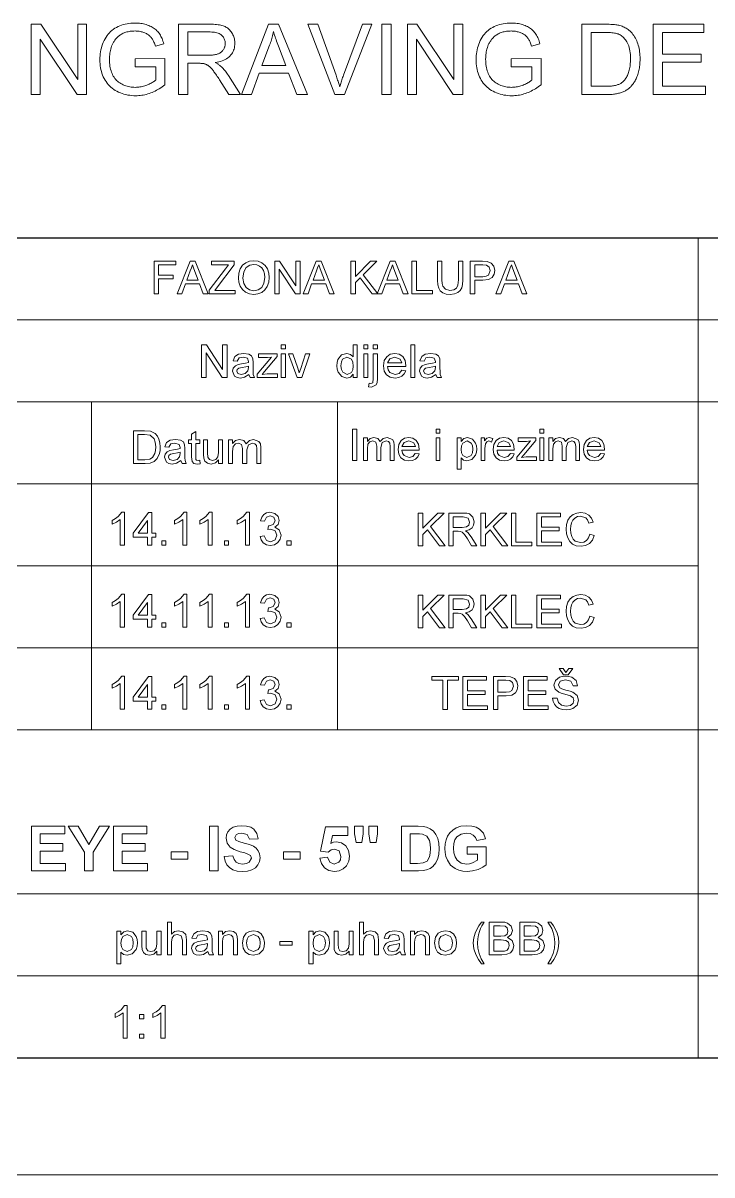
# Model space of a CAD drawing. Extents: x -99 to 297, y 0 to 529.
# Drawn here: x 231.78 to 261.21, y 0 to 49.17 of the extents above; entities that cross this region are included whole.
import ezdxf

# ---------------------------------------------------------------- set-up
doc = ezdxf.new("R2010")
doc.units = 0

msp = doc.modelspace()

# ---------------------------------------------------------------- linework, layer by layer
at = {"color": 7, "lineweight": 30}
for p, q in [((142.421, 40), (292, 40)), ((20, 5), (292, 5))]:
    msp.add_line(p, q, dxfattribs=at)
at = {"color": 7, "lineweight": 13}
for p, q in [((260.611, 40), (260.611, 5)), ((142.421, 36.5), (292, 36.5)), ((292, 33), (142.421, 33)), ((142.421, 29.5), (260.611, 29.5)), ((142.421, 26), (260.611, 26)), ((142.421, 22.5), (260.611, 22.5)), ((142.421, 19), (292, 19)), ((142.421, 12), (292, 12)), ((142.421, 8.5), (292, 8.5)), ((0, 0), (297, 0))]:
    msp.add_line(p, q, dxfattribs=at)
at = {"color": 7, "lineweight": 13, "ltscale": 0.35}
for p, q in [((234.711, 33), (234.711, 19)), ((245.211, 33), (245.211, 19))]:
    msp.add_line(p, q, dxfattribs=at)
at = {"color": 7, "lineweight": 13}
for points in [[(232.131, 46.116), (232.131, 49.116), (232.538, 49.116), (234.114, 46.761), (234.114, 49.116), (234.494, 49.116), (234.494, 46.116), (234.087, 46.116), (232.511, 48.474), (232.511, 46.116)], [(236.565, 47.293), (236.565, 47.645), (237.836, 47.647), (237.836, 46.534), (237.777, 46.488), (237.718, 46.445), (237.659, 46.404), (237.599, 46.365), (237.539, 46.329), (237.478, 46.295), (237.417, 46.264), (237.356, 46.234), (237.294, 46.207), (237.232, 46.183), (237.17, 46.16), (237.107, 46.14), (237.044, 46.123), (236.981, 46.107), (236.917, 46.094), (236.853, 46.084), (236.789, 46.076), (236.724, 46.07), (236.659, 46.066), (236.594, 46.065), (236.506, 46.067), (236.42, 46.073), (236.336, 46.082), (236.253, 46.095), (236.172, 46.112), (236.092, 46.133), (236.015, 46.158), (235.938, 46.186), (235.864, 46.218), (235.791, 46.254), (235.72, 46.294), (235.653, 46.337), (235.59, 46.383), (235.53, 46.433), (235.474, 46.486), (235.421, 46.542), (235.372, 46.602), (235.326, 46.665), (235.284, 46.732), (235.245, 46.802), (235.21, 46.874), (235.179, 46.948), (235.151, 47.024), (235.127, 47.102), (235.107, 47.181), (235.091, 47.262), (235.078, 47.344), (235.068, 47.428), (235.063, 47.514), (235.061, 47.602), (235.063, 47.689), (235.068, 47.775), (235.078, 47.859), (235.09, 47.943), (235.107, 48.025), (235.127, 48.106), (235.151, 48.186), (235.178, 48.265), (235.209, 48.343), (235.244, 48.419), (235.282, 48.493), (235.324, 48.563), (235.369, 48.63), (235.416, 48.692), (235.468, 48.75), (235.522, 48.805), (235.579, 48.855), (235.64, 48.902), (235.704, 48.944), (235.771, 48.983), (235.841, 49.018), (235.913, 49.049), (235.987, 49.077), (236.063, 49.101), (236.141, 49.121), (236.221, 49.138), (236.304, 49.151), (236.388, 49.16), (236.475, 49.165), (236.563, 49.167), (236.628, 49.166), (236.691, 49.163), (236.753, 49.158), (236.813, 49.15), (236.873, 49.141), (236.931, 49.129), (236.988, 49.116), (237.044, 49.1), (237.098, 49.082), (237.151, 49.062), (237.203, 49.04), (237.252, 49.016), (237.299, 48.991), (237.344, 48.964), (237.386, 48.936), (237.426, 48.906), (237.464, 48.874), (237.499, 48.84), (237.533, 48.805), (237.564, 48.768), (237.593, 48.729), (237.621, 48.688), (237.647, 48.645), (237.672, 48.599), (237.695, 48.551), (237.717, 48.501), (237.738, 48.449), (237.757, 48.394), (237.775, 48.337), (237.791, 48.277), (237.433, 48.179), (237.419, 48.224), (237.405, 48.267), (237.389, 48.308), (237.374, 48.347), (237.357, 48.384), (237.34, 48.419), (237.322, 48.452), (237.304, 48.483), (237.285, 48.512), (237.265, 48.539), (237.244, 48.565), (237.221, 48.589), (237.197, 48.613), (237.171, 48.636), (237.143, 48.657), (237.114, 48.677), (237.083, 48.697), (237.05, 48.715), (237.015, 48.733), (236.979, 48.749), (236.941, 48.764), (236.902, 48.777), (236.863, 48.789), (236.823, 48.799), (236.782, 48.808), (236.74, 48.815), (236.698, 48.821), (236.654, 48.824), (236.61, 48.827), (236.565, 48.828), (236.511, 48.827), (236.459, 48.824), (236.408, 48.82), (236.359, 48.814), (236.311, 48.807), (236.265, 48.798), (236.22, 48.787), (236.177, 48.775), (236.135, 48.76), (236.094, 48.745), (236.056, 48.728), (236.018, 48.71), (235.982, 48.69), (235.948, 48.67), (235.915, 48.649), (235.884, 48.627), (235.854, 48.603), (235.826, 48.579), (235.799, 48.553), (235.774, 48.527), (235.75, 48.5), (235.728, 48.472), (235.706, 48.443), (235.686, 48.414), (235.666, 48.385), (235.648, 48.355), (235.63, 48.325), (235.614, 48.294), (235.599, 48.262), (235.585, 48.23), (235.563, 48.174), (235.544, 48.117), (235.527, 48.059), (235.512, 48), (235.499, 47.94), (235.489, 47.879), (235.481, 47.817), (235.475, 47.755), (235.471, 47.691), (235.47, 47.626), (235.472, 47.547), (235.476, 47.471), (235.483, 47.398), (235.492, 47.326), (235.505, 47.258), (235.52, 47.192), (235.538, 47.129), (235.559, 47.068), (235.582, 47.011), (235.608, 46.955), (235.637, 46.903), (235.669, 46.853), (235.703, 46.806), (235.739, 46.761), (235.778, 46.72), (235.82, 46.681), (235.864, 46.645), (235.91, 46.612), (235.959, 46.582), (236.011, 46.554), (236.064, 46.529), (236.117, 46.507), (236.172, 46.487), (236.227, 46.47), (236.283, 46.456), (236.339, 46.444), (236.396, 46.435), (236.454, 46.428), (236.512, 46.424), (236.571, 46.423), (236.623, 46.424), (236.674, 46.427), (236.725, 46.432), (236.776, 46.439), (236.826, 46.448), (236.876, 46.459), (236.926, 46.472), (236.976, 46.487), (237.025, 46.504), (237.075, 46.522), (237.123, 46.542), (237.168, 46.563), (237.211, 46.583), (237.252, 46.604), (237.291, 46.625), (237.327, 46.646), (237.36, 46.668), (237.392, 46.69), (237.421, 46.712), (237.447, 46.734), (237.447, 47.293)], [(238.427, 46.116), (238.427, 49.116), (239.758, 49.116), (239.836, 49.115), (239.91, 49.113), (239.981, 49.109), (240.048, 49.103), (240.111, 49.096), (240.17, 49.087), (240.225, 49.077), (240.276, 49.064), (240.324, 49.051), (240.367, 49.035), (240.408, 49.018), (240.447, 48.998), (240.485, 48.976), (240.521, 48.951), (240.555, 48.924), (240.588, 48.894), (240.618, 48.861), (240.648, 48.827), (240.675, 48.79), (240.701, 48.75), (240.725, 48.708), (240.746, 48.666), (240.765, 48.623), (240.781, 48.579), (240.795, 48.534), (240.806, 48.489), (240.814, 48.442), (240.821, 48.395), (240.824, 48.347), (240.826, 48.298), (240.824, 48.235), (240.817, 48.174), (240.807, 48.115), (240.793, 48.058), (240.774, 48.003), (240.751, 47.951), (240.724, 47.9), (240.693, 47.851), (240.658, 47.804), (240.619, 47.759), (240.575, 47.717), (240.527, 47.678), (240.475, 47.642), (240.418, 47.61), (240.356, 47.58), (240.29, 47.554), (240.219, 47.531), (240.144, 47.511), (240.065, 47.495), (239.981, 47.481), (240.011, 47.466), (240.041, 47.451), (240.068, 47.436), (240.095, 47.421), (240.119, 47.406), (240.142, 47.391), (240.164, 47.376), (240.184, 47.361), (240.203, 47.346), (240.22, 47.332), (240.255, 47.299), (240.289, 47.265), (240.323, 47.229), (240.356, 47.191), (240.389, 47.152), (240.422, 47.111), (240.454, 47.069), (240.487, 47.025), (240.518, 46.98), (240.549, 46.933), (241.071, 46.116), (240.572, 46.116), (240.175, 46.74), (240.141, 46.793), (240.108, 46.843), (240.076, 46.891), (240.046, 46.936), (240.016, 46.979), (239.988, 47.019), (239.962, 47.056), (239.936, 47.091), (239.912, 47.124), (239.888, 47.154), (239.866, 47.181), (239.844, 47.208), (239.823, 47.232), (239.802, 47.255), (239.782, 47.275), (239.762, 47.295), (239.742, 47.312), (239.723, 47.328), (239.705, 47.342), (239.687, 47.354), (239.669, 47.365), (239.651, 47.376), (239.633, 47.385), (239.615, 47.394), (239.597, 47.403), (239.579, 47.41), (239.561, 47.417), (239.543, 47.424), (239.524, 47.429), (239.506, 47.434), (239.491, 47.437), (239.475, 47.439), (239.458, 47.441), (239.438, 47.443), (239.417, 47.445), (239.394, 47.446), (239.369, 47.447), (239.343, 47.448), (239.315, 47.448), (239.285, 47.448), (238.824, 47.448), (238.824, 46.116)], [(238.824, 47.792), (239.678, 47.792), (239.731, 47.793), (239.782, 47.794), (239.83, 47.797), (239.876, 47.801), (239.92, 47.806), (239.962, 47.812), (240.001, 47.82), (240.037, 47.828), (240.071, 47.838), (240.103, 47.848), (240.133, 47.86), (240.162, 47.874), (240.189, 47.888), (240.214, 47.904), (240.238, 47.922), (240.261, 47.94), (240.282, 47.96), (240.302, 47.982), (240.32, 48.004), (240.337, 48.029), (240.352, 48.053), (240.365, 48.079), (240.377, 48.105), (240.388, 48.131), (240.397, 48.158), (240.404, 48.185), (240.409, 48.212), (240.413, 48.24), (240.416, 48.269), (240.416, 48.298), (240.415, 48.339), (240.41, 48.38), (240.403, 48.418), (240.392, 48.456), (240.378, 48.492), (240.361, 48.526), (240.341, 48.558), (240.318, 48.59), (240.291, 48.619), (240.262, 48.648), (240.229, 48.674), (240.193, 48.697), (240.153, 48.717), (240.11, 48.735), (240.063, 48.75), (240.012, 48.763), (239.958, 48.772), (239.9, 48.779), (239.839, 48.783), (239.774, 48.785), (238.824, 48.785)], [(241.118, 46.116), (242.27, 49.116), (242.698, 49.116), (243.926, 46.116), (243.474, 46.116), (243.124, 47.025), (241.869, 47.025), (241.54, 46.116)], [(241.984, 47.348), (243.001, 47.348), (242.688, 48.179), (242.66, 48.253), (242.634, 48.325), (242.609, 48.394), (242.585, 48.46), (242.563, 48.524), (242.543, 48.585), (242.523, 48.643), (242.506, 48.698), (242.49, 48.751), (242.475, 48.801), (242.463, 48.743), (242.45, 48.686), (242.437, 48.628), (242.422, 48.571), (242.406, 48.514), (242.389, 48.456), (242.372, 48.399), (242.353, 48.342), (242.334, 48.285), (242.313, 48.228)], [(245.101, 46.116), (243.938, 49.116), (244.368, 49.116), (245.148, 46.937), (245.166, 46.885), (245.184, 46.833), (245.201, 46.783), (245.218, 46.732), (245.234, 46.683), (245.25, 46.634), (245.264, 46.586), (245.279, 46.539), (245.292, 46.492), (245.305, 46.446), (245.319, 46.495), (245.334, 46.544), (245.349, 46.593), (245.365, 46.642), (245.38, 46.691), (245.397, 46.74), (245.414, 46.789), (245.431, 46.839), (245.449, 46.888), (245.467, 46.937), (246.277, 49.116), (246.682, 49.116), (245.508, 46.116)], [(247.106, 46.116), (247.106, 49.116), (247.503, 49.116), (247.503, 46.116)], [(248.199, 46.116), (248.199, 49.116), (248.606, 49.116), (250.182, 46.761), (250.182, 49.116), (250.562, 49.116), (250.562, 46.116), (250.155, 46.116), (248.579, 48.474), (248.579, 46.116)], [(252.633, 47.293), (252.633, 47.645), (253.904, 47.647), (253.904, 46.534), (253.845, 46.488), (253.786, 46.445), (253.727, 46.404), (253.667, 46.365), (253.607, 46.329), (253.546, 46.295), (253.485, 46.264), (253.424, 46.234), (253.363, 46.207), (253.301, 46.183), (253.238, 46.16), (253.175, 46.14), (253.112, 46.123), (253.049, 46.107), (252.985, 46.094), (252.921, 46.084), (252.857, 46.076), (252.792, 46.07), (252.727, 46.066), (252.662, 46.065), (252.574, 46.067), (252.488, 46.073), (252.404, 46.082), (252.321, 46.095), (252.24, 46.112), (252.161, 46.133), (252.083, 46.158), (252.007, 46.186), (251.932, 46.218), (251.859, 46.254), (251.788, 46.294), (251.721, 46.337), (251.658, 46.383), (251.598, 46.433), (251.542, 46.486), (251.489, 46.542), (251.44, 46.602), (251.394, 46.665), (251.352, 46.732), (251.313, 46.802), (251.278, 46.874), (251.247, 46.948), (251.22, 47.024), (251.196, 47.102), (251.175, 47.181), (251.159, 47.262), (251.146, 47.344), (251.137, 47.428), (251.131, 47.514), (251.129, 47.602), (251.131, 47.689), (251.137, 47.775), (251.146, 47.859), (251.159, 47.943), (251.175, 48.025), (251.195, 48.106), (251.219, 48.186), (251.247, 48.265), (251.278, 48.343), (251.312, 48.419), (251.351, 48.493), (251.392, 48.563), (251.437, 48.63), (251.485, 48.692), (251.536, 48.75), (251.59, 48.805), (251.648, 48.855), (251.708, 48.902), (251.772, 48.944), (251.839, 48.983), (251.909, 49.018), (251.981, 49.049), (252.055, 49.077), (252.131, 49.101), (252.209, 49.121), (252.29, 49.138), (252.372, 49.151), (252.456, 49.16), (252.543, 49.165), (252.631, 49.167), (252.696, 49.166), (252.759, 49.163), (252.821, 49.158), (252.882, 49.15), (252.941, 49.141), (252.999, 49.129), (253.056, 49.116), (253.112, 49.1), (253.166, 49.082), (253.22, 49.062), (253.271, 49.04), (253.32, 49.016), (253.367, 48.991), (253.412, 48.964), (253.454, 48.936), (253.494, 48.906), (253.532, 48.874), (253.568, 48.84), (253.601, 48.805), (253.632, 48.768), (253.661, 48.729), (253.689, 48.688), (253.715, 48.645), (253.74, 48.599), (253.763, 48.551), (253.785, 48.501), (253.806, 48.449), (253.825, 48.394), (253.843, 48.337), (253.859, 48.277), (253.501, 48.179), (253.487, 48.224), (253.473, 48.267), (253.458, 48.308), (253.442, 48.347), (253.425, 48.384), (253.408, 48.419), (253.39, 48.452), (253.372, 48.483), (253.353, 48.512), (253.333, 48.539), (253.312, 48.565), (253.29, 48.589), (253.265, 48.613), (253.239, 48.636), (253.211, 48.657), (253.182, 48.677), (253.151, 48.697), (253.118, 48.715), (253.083, 48.733), (253.047, 48.749), (253.009, 48.764), (252.971, 48.777), (252.931, 48.789), (252.891, 48.799), (252.85, 48.808), (252.809, 48.815), (252.766, 48.821), (252.723, 48.824), (252.678, 48.827), (252.633, 48.828), (252.58, 48.827), (252.527, 48.824), (252.477, 48.82), (252.427, 48.814), (252.38, 48.807), (252.333, 48.798), (252.288, 48.787), (252.245, 48.775), (252.203, 48.76), (252.163, 48.745), (252.124, 48.728), (252.086, 48.71), (252.051, 48.69), (252.016, 48.67), (251.983, 48.649), (251.952, 48.627), (251.922, 48.603), (251.894, 48.579), (251.868, 48.553), (251.842, 48.527), (251.819, 48.5), (251.796, 48.472), (251.774, 48.443), (251.754, 48.414), (251.734, 48.385), (251.716, 48.355), (251.699, 48.325), (251.682, 48.294), (251.667, 48.262), (251.653, 48.23), (251.631, 48.174), (251.612, 48.117), (251.595, 48.059), (251.58, 48), (251.567, 47.94), (251.557, 47.879), (251.549, 47.817), (251.543, 47.755), (251.54, 47.691), (251.539, 47.626), (251.54, 47.547), (251.544, 47.471), (251.551, 47.398), (251.561, 47.326), (251.573, 47.258), (251.588, 47.192), (251.606, 47.129), (251.627, 47.068), (251.65, 47.011), (251.677, 46.955), (251.706, 46.903), (251.737, 46.853), (251.771, 46.806), (251.807, 46.761), (251.846, 46.72), (251.888, 46.681), (251.932, 46.645), (251.978, 46.612), (252.027, 46.582), (252.079, 46.554), (252.132, 46.529), (252.186, 46.507), (252.24, 46.487), (252.295, 46.47), (252.351, 46.456), (252.407, 46.444), (252.464, 46.435), (252.522, 46.428), (252.581, 46.424), (252.64, 46.423), (252.691, 46.424), (252.742, 46.427), (252.793, 46.432), (252.844, 46.439), (252.894, 46.448), (252.945, 46.459), (252.994, 46.472), (253.044, 46.487), (253.094, 46.504), (253.143, 46.522), (253.191, 46.542), (253.236, 46.563), (253.28, 46.583), (253.32, 46.604), (253.359, 46.625), (253.395, 46.646), (253.429, 46.668), (253.46, 46.69), (253.489, 46.712), (253.515, 46.734), (253.515, 47.293)], [(255.654, 46.116), (255.654, 49.116), (256.687, 49.116), (256.756, 49.116), (256.821, 49.114), (256.882, 49.112), (256.941, 49.109), (256.996, 49.105), (257.048, 49.101), (257.096, 49.095), (257.141, 49.089), (257.183, 49.081), (257.221, 49.073), (257.272, 49.06), (257.321, 49.046), (257.369, 49.029), (257.416, 49.01), (257.46, 48.99), (257.504, 48.967), (257.545, 48.943), (257.585, 48.917), (257.624, 48.888), (257.661, 48.858), (257.708, 48.817), (257.751, 48.774), (257.793, 48.728), (257.832, 48.68), (257.869, 48.63), (257.903, 48.578), (257.935, 48.523), (257.965, 48.466), (257.992, 48.407), (258.016, 48.346), (258.039, 48.282), (258.059, 48.217), (258.076, 48.15), (258.092, 48.082), (258.105, 48.011), (258.115, 47.939), (258.123, 47.865), (258.129, 47.789), (258.133, 47.712), (258.134, 47.633), (258.133, 47.565), (258.131, 47.499), (258.127, 47.434), (258.121, 47.372), (258.114, 47.31), (258.105, 47.25), (258.095, 47.192), (258.083, 47.136), (258.069, 47.08), (258.054, 47.027), (258.038, 46.975), (258.021, 46.925), (258.002, 46.877), (257.983, 46.83), (257.963, 46.786), (257.942, 46.743), (257.92, 46.702), (257.898, 46.663), (257.874, 46.625), (257.85, 46.59), (257.824, 46.556), (257.799, 46.524), (257.773, 46.493), (257.746, 46.463), (257.719, 46.435), (257.691, 46.409), (257.663, 46.384), (257.635, 46.36), (257.606, 46.338), (257.576, 46.318), (257.546, 46.298), (257.515, 46.28), (257.482, 46.263), (257.448, 46.246), (257.413, 46.231), (257.376, 46.216), (257.339, 46.202), (257.3, 46.19), (257.26, 46.178), (257.218, 46.167), (257.176, 46.158), (257.132, 46.149), (257.087, 46.141), (257.041, 46.135), (256.993, 46.129), (256.944, 46.124), (256.894, 46.121), (256.843, 46.118), (256.79, 46.117), (256.736, 46.116)], [(256.051, 46.47), (256.691, 46.47), (256.749, 46.471), (256.805, 46.472), (256.858, 46.475), (256.908, 46.479), (256.956, 46.484), (257.001, 46.49), (257.044, 46.497), (257.084, 46.506), (257.122, 46.515), (257.157, 46.525), (257.19, 46.537), (257.222, 46.549), (257.252, 46.563), (257.281, 46.577), (257.309, 46.592), (257.335, 46.608), (257.36, 46.625), (257.383, 46.643), (257.405, 46.661), (257.426, 46.681), (257.454, 46.71), (257.48, 46.741), (257.505, 46.774), (257.529, 46.809), (257.552, 46.846), (257.573, 46.885), (257.593, 46.926), (257.612, 46.969), (257.63, 47.014), (257.646, 47.061), (257.661, 47.109), (257.674, 47.16), (257.686, 47.213), (257.696, 47.267), (257.705, 47.324), (257.712, 47.383), (257.718, 47.444), (257.722, 47.507), (257.724, 47.572), (257.725, 47.639), (257.723, 47.731), (257.719, 47.818), (257.711, 47.901), (257.7, 47.98), (257.686, 48.055), (257.669, 48.125), (257.649, 48.191), (257.626, 48.252), (257.6, 48.309), (257.57, 48.362), (257.539, 48.411), (257.506, 48.456), (257.472, 48.499), (257.436, 48.538), (257.399, 48.573), (257.361, 48.605), (257.321, 48.634), (257.281, 48.66), (257.238, 48.682), (257.195, 48.701), (257.161, 48.712), (257.123, 48.723), (257.082, 48.732), (257.036, 48.74), (256.987, 48.747), (256.933, 48.752), (256.876, 48.757), (256.815, 48.76), (256.75, 48.762), (256.681, 48.762), (256.051, 48.762)], [(258.689, 46.116), (258.689, 49.116), (260.858, 49.116), (260.858, 48.762), (259.086, 48.762), (259.086, 47.843), (260.745, 47.843), (260.745, 47.491), (259.086, 47.491), (259.086, 46.47), (260.927, 46.47), (260.927, 46.116)], [(237.376, 37.602), (237.376, 39.002), (238.31, 39.002), (238.31, 38.847), (237.571, 38.847), (237.571, 38.4), (238.193, 38.4), (238.193, 38.244), (237.571, 38.244), (237.571, 37.602)], [(238.357, 37.602), (238.912, 39.002), (239.127, 39.002), (239.682, 37.602), (239.476, 37.602), (239.32, 38.03), (238.719, 38.03), (238.562, 37.602)], [(238.777, 38.186), (239.262, 38.186), (239.124, 38.563), (239.065, 38.722), (239.019, 38.847), (238.972, 38.718), (238.924, 38.588)], [(239.732, 37.602), (239.732, 37.765), (240.429, 38.677), (240.559, 38.847), (239.829, 38.847), (239.829, 39.002), (240.802, 39.002), (240.802, 38.847), (240.042, 37.854), (239.969, 37.758), (240.84, 37.758), (240.84, 37.602)], [(240.977, 38.284), (240.997, 38.498), (241.059, 38.679), (241.161, 38.826), (241.297, 38.935), (241.456, 39), (241.639, 39.022), (241.821, 38.999), (241.984, 38.93), (242.119, 38.82), (242.218, 38.673), (242.279, 38.498), (242.299, 38.3), (242.278, 38.1), (242.214, 37.921), (242.111, 37.775), (241.973, 37.669), (241.812, 37.604), (241.638, 37.583), (241.453, 37.607), (241.289, 37.678), (241.154, 37.79), (241.056, 37.937), (240.996, 38.106)], [(241.171, 38.281), (241.204, 38.056), (241.304, 37.884), (241.453, 37.775), (241.637, 37.738), (241.823, 37.775), (241.973, 37.885), (242.071, 38.063), (242.104, 38.301), (242.09, 38.461), (242.048, 38.599), (241.979, 38.712), (241.883, 38.796), (241.768, 38.849), (241.64, 38.866), (241.461, 38.833), (241.309, 38.731), (241.206, 38.552)], [(242.532, 37.602), (242.532, 39.002), (242.738, 39.002), (243.427, 37.945), (243.427, 39.002), (243.621, 39.002), (243.621, 37.602), (243.415, 37.602), (242.727, 38.66), (242.727, 37.602)], [(243.746, 37.602), (244.301, 39.002), (244.516, 39.002), (245.071, 37.602), (244.865, 37.602), (244.709, 38.03), (244.108, 38.03), (243.952, 37.602)], [(244.166, 38.186), (244.651, 38.186), (244.513, 38.563), (244.454, 38.722), (244.409, 38.847), (244.361, 38.718), (244.313, 38.588)], [(245.782, 37.602), (245.782, 39.002), (245.977, 39.002), (245.977, 38.354), (246.625, 39.002), (246.891, 39.002), (246.314, 38.426), (246.93, 37.602), (246.692, 37.602), (246.178, 38.289), (245.977, 38.088), (245.977, 37.602)], [(246.899, 37.602), (247.454, 39.002), (247.669, 39.002), (248.224, 37.602), (248.019, 37.602), (247.862, 38.03), (247.261, 38.03), (247.105, 37.602)], [(247.319, 38.186), (247.804, 38.186), (247.666, 38.563), (247.607, 38.722), (247.562, 38.847), (247.514, 38.718), (247.466, 38.588)], [(248.391, 37.602), (248.391, 39.002), (248.585, 39.002), (248.585, 37.758), (249.266, 37.758), (249.266, 37.602)], [(250.374, 39.002), (250.569, 39.002), (250.569, 38.196), (250.557, 38.007), (250.522, 37.862), (250.455, 37.75), (250.351, 37.661), (250.209, 37.602), (250.028, 37.583), (249.851, 37.6), (249.709, 37.65), (249.603, 37.733), (249.533, 37.846), (249.493, 37.998), (249.48, 38.196), (249.48, 39.002), (249.674, 39.002), (249.674, 38.202), (249.682, 38.045), (249.707, 37.936), (249.818, 37.804), (250.012, 37.758), (250.18, 37.781), (250.291, 37.85), (250.354, 37.984), (250.374, 38.202)], [(250.88, 37.602), (250.88, 39.002), (251.399, 39.002), (251.608, 38.989), (251.778, 38.925), (251.888, 38.792), (251.93, 38.604), (251.902, 38.442), (251.82, 38.307), (251.665, 38.216), (251.422, 38.186), (251.074, 38.186), (251.074, 37.602)], [(251.074, 38.341), (251.42, 38.341), (251.567, 38.358), (251.663, 38.409), (251.735, 38.599), (251.693, 38.751), (251.581, 38.834), (251.416, 38.847), (251.074, 38.847)], [(251.977, 37.602), (252.532, 39.002), (252.747, 39.002), (253.302, 37.602), (253.097, 37.602), (252.94, 38.03), (252.339, 38.03), (252.183, 37.602)], [(252.397, 38.186), (252.882, 38.186), (252.744, 38.563), (252.685, 38.722), (252.64, 38.847), (252.592, 38.718), (252.545, 38.588)], [(239.407, 34.035), (239.407, 35.435), (239.613, 35.435), (240.302, 34.377), (240.302, 35.435), (240.496, 35.435), (240.496, 34.035), (240.29, 34.035), (239.602, 35.092), (239.602, 34.035)], [(242.81, 35.26), (242.81, 35.435), (242.985, 35.435), (242.985, 35.26)], [(245.882, 34.035), (245.882, 34.181), (245.766, 34.057), (245.607, 34.015), (245.39, 34.081), (245.237, 34.266), (245.196, 34.394), (245.182, 34.539), (245.195, 34.683), (245.232, 34.812), (245.382, 35), (245.606, 35.065), (245.767, 35.023), (245.882, 34.913), (245.882, 35.435), (246.057, 35.435), (246.057, 34.035)], [(246.33, 35.26), (246.33, 35.435), (246.505, 35.435), (246.505, 35.26)], [(246.738, 35.26), (246.738, 35.435), (246.913, 35.435), (246.913, 35.26)], [(248.344, 34.035), (248.344, 35.435), (248.519, 35.435), (248.519, 34.035)], [(241.43, 34.171), (241.246, 34.05), (241.063, 34.015), (240.921, 34.035), (240.816, 34.096), (240.73, 34.303), (240.762, 34.438), (240.848, 34.536), (240.967, 34.592), (241.114, 34.618), (241.288, 34.645), (241.409, 34.676), (241.41, 34.718), (241.364, 34.856), (241.177, 34.91), (241.006, 34.871), (240.924, 34.735), (240.749, 34.754), (240.825, 34.928), (240.978, 35.03), (241.21, 35.065), (241.422, 35.034), (241.542, 34.957), (241.596, 34.839), (241.605, 34.685), (241.605, 34.468), (241.608, 34.28), (241.616, 34.17), (241.663, 34.035), (241.488, 34.035)], [(241.78, 34.035), (241.78, 34.181), (242.394, 34.91), (242.217, 34.89), (241.838, 34.89), (241.838, 35.046), (242.635, 35.046), (242.635, 34.93), (242.095, 34.29), (241.995, 34.171), (242.203, 34.19), (242.655, 34.19), (242.655, 34.035)], [(242.81, 34.035), (242.81, 35.046), (242.985, 35.046), (242.985, 34.035)], [(243.488, 34.035), (243.121, 35.046), (243.307, 35.046), (243.514, 34.44), (243.578, 34.236), (243.641, 34.429), (243.85, 35.046), (244.035, 35.046), (243.693, 34.035)], [(245.357, 34.54), (245.377, 34.378), (245.436, 34.263), (245.623, 34.171), (245.807, 34.258), (245.863, 34.369), (245.882, 34.526), (245.863, 34.698), (245.805, 34.817), (245.615, 34.91), (245.431, 34.821), (245.376, 34.706)], [(246.33, 34.035), (246.33, 35.046), (246.505, 35.046), (246.505, 34.035)], [(246.532, 33.645), (246.564, 33.795), (246.64, 33.782), (246.714, 33.816), (246.738, 33.989), (246.738, 35.046), (246.913, 35.046), (246.913, 33.981), (246.901, 33.823), (246.865, 33.721), (246.664, 33.626)], [(247.953, 34.346), (248.125, 34.326), (248.063, 34.195), (247.966, 34.097), (247.834, 34.036), (247.67, 34.015), (247.467, 34.049), (247.31, 34.151), (247.211, 34.314), (247.177, 34.532), (247.211, 34.757), (247.312, 34.925), (247.466, 35.03), (247.66, 35.065), (247.848, 35.031), (247.999, 34.929), (248.097, 34.765), (248.13, 34.546), (248.129, 34.501), (247.352, 34.501), (247.382, 34.36), (247.451, 34.256), (247.673, 34.171), (247.842, 34.213)], [(247.352, 34.657), (247.955, 34.657), (247.886, 34.823), (247.659, 34.91), (247.447, 34.841)], [(249.413, 34.171), (249.23, 34.05), (249.047, 34.015), (248.905, 34.035), (248.8, 34.096), (248.713, 34.303), (248.746, 34.438), (248.832, 34.536), (248.951, 34.592), (249.098, 34.618), (249.272, 34.645), (249.393, 34.676), (249.394, 34.718), (249.347, 34.856), (249.161, 34.91), (248.989, 34.871), (248.908, 34.735), (248.733, 34.754), (248.809, 34.928), (248.962, 35.03), (249.193, 35.065), (249.406, 35.034), (249.526, 34.957), (249.58, 34.839), (249.588, 34.685), (249.588, 34.468), (249.591, 34.28), (249.6, 34.17), (249.647, 34.035), (249.472, 34.035)], [(241.41, 34.521), (241.297, 34.49), (241.139, 34.464), (240.993, 34.433), (240.928, 34.384), (240.905, 34.312), (240.955, 34.211), (241.102, 34.171), (241.273, 34.212), (241.383, 34.319), (241.409, 34.466)], [(249.394, 34.521), (249.281, 34.49), (249.122, 34.464), (248.977, 34.433), (248.911, 34.384), (248.888, 34.312), (248.939, 34.211), (249.086, 34.171), (249.257, 34.212), (249.366, 34.319), (249.393, 34.466)], [(236.493, 30.364), (236.493, 31.764), (236.971, 31.764), (237.218, 31.744), (237.422, 31.644), (237.518, 31.537), (237.586, 31.405), (237.627, 31.249), (237.641, 31.072), (237.631, 30.922), (237.604, 30.789), (237.509, 30.585), (237.383, 30.458), (237.217, 30.388), (236.994, 30.364)], [(236.688, 30.52), (236.978, 30.52), (237.189, 30.546), (237.311, 30.62), (237.41, 30.8), (237.437, 30.926), (237.446, 31.075), (237.429, 31.273), (237.376, 31.419), (237.206, 31.58), (236.973, 31.609), (236.688, 31.609)], [(239.332, 30.511), (239.352, 30.36), (239.222, 30.345), (239.076, 30.374), (239.003, 30.45), (238.982, 30.649), (238.982, 31.22), (238.846, 31.22), (238.846, 31.375), (238.982, 31.375), (238.982, 31.625), (239.157, 31.728), (239.157, 31.375), (239.332, 31.375), (239.332, 31.22), (239.157, 31.22), (239.157, 30.638), (239.166, 30.545), (239.196, 30.513), (239.256, 30.5)], [(245.859, 30.497), (245.859, 31.826), (246.044, 31.826), (246.044, 30.497)], [(246.321, 30.497), (246.321, 31.457), (246.487, 31.457), (246.487, 31.312), (246.604, 31.431), (246.769, 31.475), (246.94, 31.429), (247.033, 31.301), (247.165, 31.432), (247.332, 31.475), (247.554, 31.396), (247.612, 31.296), (247.631, 31.154), (247.631, 30.497), (247.465, 30.497), (247.465, 31.095), (247.449, 31.233), (247.392, 31.302), (247.294, 31.328), (247.126, 31.261), (247.059, 31.048), (247.059, 30.497), (246.893, 30.497), (246.893, 31.113), (246.853, 31.274), (246.723, 31.328), (246.597, 31.292), (246.513, 31.187), (246.487, 30.989), (246.487, 30.497)], [(248.534, 30.792), (248.697, 30.774), (248.639, 30.649), (248.546, 30.556), (248.421, 30.498), (248.265, 30.479), (248.072, 30.511), (247.923, 30.607), (247.829, 30.762), (247.797, 30.969), (247.829, 31.182), (247.925, 31.342), (248.071, 31.442), (248.256, 31.475), (248.434, 31.443), (248.577, 31.346), (248.671, 31.191), (248.702, 30.983), (248.701, 30.94), (247.963, 30.94), (247.992, 30.806), (248.057, 30.707), (248.268, 30.626), (248.428, 30.666)], [(249.422, 31.66), (249.422, 31.826), (249.588, 31.826), (249.588, 31.66)], [(250.326, 30.128), (250.326, 31.457), (250.492, 31.457), (250.492, 31.31), (250.607, 31.434), (250.762, 31.475), (250.973, 31.412), (251.11, 31.235), (251.145, 31.115), (251.157, 30.984), (251.144, 30.845), (251.104, 30.72), (250.952, 30.541), (250.742, 30.479), (250.597, 30.516), (250.492, 30.612), (250.492, 30.128)], [(251.341, 30.497), (251.341, 31.457), (251.489, 31.457), (251.489, 31.328), (251.586, 31.447), (251.683, 31.475), (251.84, 31.43), (251.787, 31.281), (251.677, 31.328), (251.589, 31.295), (251.533, 31.204), (251.507, 31.01), (251.507, 30.497)], [(252.594, 30.792), (252.757, 30.774), (252.699, 30.649), (252.607, 30.556), (252.481, 30.498), (252.326, 30.479), (252.133, 30.511), (251.984, 30.607), (251.89, 30.762), (251.858, 30.969), (251.89, 31.182), (251.986, 31.342), (252.132, 31.442), (252.316, 31.475), (252.495, 31.443), (252.638, 31.346), (252.731, 31.191), (252.763, 30.983), (252.762, 30.94), (252.024, 30.94), (252.052, 30.806), (252.118, 30.707), (252.329, 30.626), (252.489, 30.666)], [(253.852, 31.66), (253.852, 31.826), (254.018, 31.826), (254.018, 31.66)], [(254.239, 30.497), (254.239, 31.457), (254.405, 31.457), (254.405, 31.312), (254.522, 31.431), (254.688, 31.475), (254.858, 31.429), (254.952, 31.301), (255.084, 31.432), (255.251, 31.475), (255.472, 31.396), (255.53, 31.296), (255.55, 31.154), (255.55, 30.497), (255.384, 30.497), (255.384, 31.095), (255.368, 31.233), (255.31, 31.302), (255.213, 31.328), (255.044, 31.261), (254.978, 31.048), (254.978, 30.497), (254.811, 30.497), (254.811, 31.113), (254.772, 31.274), (254.642, 31.328), (254.516, 31.292), (254.431, 31.187), (254.405, 30.989), (254.405, 30.497)], [(256.452, 30.792), (256.615, 30.774), (256.557, 30.649), (256.464, 30.556), (256.339, 30.498), (256.183, 30.479), (255.99, 30.511), (255.842, 30.607), (255.747, 30.762), (255.716, 30.969), (255.748, 31.182), (255.843, 31.342), (255.99, 31.442), (256.174, 31.475), (256.353, 31.443), (256.496, 31.346), (256.589, 31.191), (256.62, 30.983), (256.619, 30.94), (255.882, 30.94), (255.91, 30.806), (255.976, 30.707), (256.187, 30.626), (256.347, 30.666)], [(238.516, 30.5), (238.332, 30.38), (238.149, 30.345), (238.007, 30.365), (237.902, 30.426), (237.816, 30.633), (237.848, 30.768), (237.934, 30.866), (238.053, 30.922), (238.2, 30.947), (238.374, 30.974), (238.495, 31.006), (238.496, 31.048), (238.45, 31.185), (238.263, 31.239), (238.092, 31.201), (238.01, 31.064), (237.835, 31.084), (237.911, 31.257), (238.064, 31.359), (238.296, 31.395), (238.508, 31.364), (238.628, 31.286), (238.682, 31.168), (238.691, 31.015), (238.691, 30.798), (238.693, 30.61), (238.702, 30.5), (238.749, 30.364), (238.574, 30.364)], [(240.129, 30.364), (240.129, 30.524), (239.995, 30.39), (239.82, 30.345), (239.66, 30.379), (239.549, 30.465), (239.498, 30.592), (239.488, 30.751), (239.488, 31.375), (239.663, 31.375), (239.663, 30.822), (239.673, 30.643), (239.74, 30.539), (239.867, 30.5), (240.008, 30.54), (240.102, 30.646), (240.129, 30.841), (240.129, 31.375), (240.304, 31.375), (240.304, 30.364)], [(240.557, 30.364), (240.557, 31.375), (240.732, 31.375), (240.732, 31.223), (240.855, 31.348), (241.03, 31.395), (241.209, 31.346), (241.308, 31.211), (241.447, 31.349), (241.623, 31.395), (241.856, 31.312), (241.917, 31.206), (241.938, 31.056), (241.938, 30.364), (241.763, 30.364), (241.763, 30.994), (241.746, 31.14), (241.686, 31.212), (241.583, 31.239), (241.406, 31.169), (241.335, 30.945), (241.335, 30.364), (241.16, 30.364), (241.16, 31.014), (241.118, 31.183), (240.982, 31.239), (240.848, 31.202), (240.76, 31.092), (240.732, 30.883), (240.732, 30.364)], [(247.963, 31.088), (248.536, 31.088), (248.47, 31.246), (248.255, 31.328), (248.054, 31.262)], [(249.422, 30.497), (249.422, 31.457), (249.588, 31.457), (249.588, 30.497)], [(250.492, 30.969), (250.51, 30.817), (250.564, 30.71), (250.738, 30.626), (250.916, 30.713), (250.972, 30.823), (250.991, 30.981), (250.972, 31.133), (250.918, 31.241), (250.745, 31.328), (250.569, 31.236), (250.511, 31.123)], [(252.024, 31.088), (252.596, 31.088), (252.531, 31.246), (252.316, 31.328), (252.114, 31.262)], [(252.873, 30.497), (252.873, 30.636), (253.457, 31.328), (253.288, 31.309), (252.929, 31.309), (252.929, 31.457), (253.685, 31.457), (253.685, 31.347), (253.173, 30.739), (253.077, 30.626), (253.276, 30.645), (253.704, 30.645), (253.704, 30.497)], [(253.852, 30.497), (253.852, 31.457), (254.018, 31.457), (254.018, 30.497)], [(255.882, 31.088), (256.454, 31.088), (256.388, 31.246), (256.173, 31.328), (255.972, 31.262)], [(238.496, 30.85), (238.383, 30.819), (238.225, 30.793), (238.079, 30.763), (238.014, 30.714), (237.991, 30.642), (238.041, 30.541), (238.188, 30.5), (238.359, 30.542), (238.468, 30.648), (238.495, 30.796)], [(236.11, 26.888), (235.935, 26.888), (235.935, 27.979), (235.769, 27.861), (235.585, 27.773), (235.585, 27.938), (235.723, 28.013), (235.842, 28.102), (235.997, 28.288), (236.11, 28.288)], [(237.102, 26.888), (237.102, 27.219), (236.48, 27.219), (236.48, 27.394), (237.141, 28.269), (237.277, 28.269), (237.277, 27.394), (237.452, 27.394), (237.452, 27.219), (237.277, 27.219), (237.277, 26.888)], [(238.774, 26.888), (238.599, 26.888), (238.599, 27.979), (238.433, 27.861), (238.249, 27.773), (238.249, 27.938), (238.387, 28.013), (238.506, 28.102), (238.661, 28.288), (238.774, 28.288)], [(239.863, 26.888), (239.688, 26.888), (239.688, 27.979), (239.522, 27.861), (239.338, 27.773), (239.338, 27.938), (239.475, 28.013), (239.595, 28.102), (239.75, 28.288), (239.863, 28.288)], [(241.457, 26.888), (241.282, 26.888), (241.282, 27.979), (241.117, 27.861), (240.932, 27.773), (240.932, 27.938), (241.07, 28.013), (241.189, 28.102), (241.345, 28.288), (241.457, 28.288)], [(241.905, 27.258), (242.08, 27.277), (242.172, 27.084), (242.345, 27.024), (242.548, 27.105), (242.624, 27.306), (242.549, 27.494), (242.359, 27.568), (242.241, 27.549), (242.26, 27.705), (242.286, 27.703), (242.466, 27.757), (242.546, 27.925), (242.487, 28.074), (242.334, 28.133), (242.179, 28.074), (242.099, 27.899), (241.924, 27.919), (241.974, 28.075), (242.061, 28.192), (242.182, 28.264), (242.328, 28.288), (242.531, 28.24), (242.672, 28.107), (242.721, 27.928), (242.673, 27.765), (242.53, 27.648), (242.726, 27.53), (242.799, 27.305), (242.766, 27.136), (242.669, 26.996), (242.521, 26.901), (242.339, 26.869), (242.174, 26.896), (242.04, 26.977), (241.947, 27.102)], [(248.658, 26.853), (248.658, 28.253), (248.852, 28.253), (248.852, 27.605), (249.5, 28.253), (249.766, 28.253), (249.189, 27.676), (249.805, 26.853), (249.567, 26.853), (249.053, 27.54), (248.852, 27.339), (248.852, 26.853)], [(249.96, 26.853), (249.96, 28.253), (250.572, 28.253), (250.73, 28.244), (250.844, 28.216), (250.993, 28.083), (251.049, 27.873), (251.026, 27.737), (250.957, 27.624), (250.839, 27.541), (250.672, 27.495), (250.779, 27.425), (250.927, 27.237), (251.16, 26.853), (250.936, 26.853), (250.758, 27.147), (250.63, 27.341), (250.54, 27.433), (250.459, 27.469), (250.36, 27.475), (250.155, 27.475), (250.155, 26.853)], [(250.155, 27.631), (250.536, 27.631), (250.723, 27.657), (250.821, 27.742), (250.855, 27.868), (250.789, 28.033), (250.579, 28.097), (250.155, 28.097)], [(251.335, 26.853), (251.335, 28.253), (251.529, 28.253), (251.529, 27.605), (252.178, 28.253), (252.443, 28.253), (251.866, 27.676), (252.482, 26.853), (252.244, 26.853), (251.73, 27.54), (251.529, 27.339), (251.529, 26.853)], [(252.638, 26.853), (252.638, 28.253), (252.832, 28.253), (252.832, 27.009), (253.513, 27.009), (253.513, 26.853)], [(253.726, 26.853), (253.726, 28.253), (254.738, 28.253), (254.738, 28.097), (253.921, 28.097), (253.921, 27.65), (254.679, 27.65), (254.679, 27.495), (253.921, 27.495), (253.921, 27.009), (254.776, 27.009), (254.776, 26.853)], [(255.982, 27.344), (256.176, 27.298), (256.097, 27.098), (255.972, 26.953), (255.809, 26.863), (255.612, 26.834), (255.412, 26.857), (255.253, 26.925), (255.132, 27.037), (255.043, 27.19), (254.989, 27.37), (254.971, 27.563), (254.991, 27.767), (255.051, 27.943), (255.149, 28.085), (255.28, 28.188), (255.436, 28.251), (255.606, 28.272), (255.792, 28.246), (255.946, 28.166), (256.063, 28.039), (256.138, 27.868), (255.943, 27.826), (255.888, 27.957), (255.812, 28.047), (255.597, 28.117), (255.46, 28.098), (255.347, 28.04), (255.262, 27.949), (255.206, 27.833), (255.176, 27.701), (255.165, 27.565), (255.178, 27.398), (255.215, 27.253), (255.278, 27.137), (255.368, 27.055), (255.594, 26.989), (255.73, 27.012), (255.843, 27.079), (255.929, 27.19)], [(237.102, 27.394), (237.102, 27.934), (236.694, 27.394)], [(237.705, 26.888), (237.705, 27.063), (237.88, 27.063), (237.88, 26.888)], [(240.388, 26.888), (240.388, 27.063), (240.563, 27.063), (240.563, 26.888)], [(243.052, 26.888), (243.052, 27.063), (243.227, 27.063), (243.227, 26.888)], [(236.11, 23.388), (235.935, 23.388), (235.935, 24.479), (235.769, 24.361), (235.585, 24.273), (235.585, 24.438), (235.723, 24.513), (235.842, 24.602), (235.997, 24.788), (236.11, 24.788)], [(237.102, 23.388), (237.102, 23.719), (236.48, 23.719), (236.48, 23.894), (237.141, 24.769), (237.277, 24.769), (237.277, 23.894), (237.452, 23.894), (237.452, 23.719), (237.277, 23.719), (237.277, 23.388)], [(238.774, 23.388), (238.599, 23.388), (238.599, 24.479), (238.433, 24.361), (238.249, 24.273), (238.249, 24.438), (238.387, 24.513), (238.506, 24.602), (238.661, 24.788), (238.774, 24.788)], [(239.863, 23.388), (239.688, 23.388), (239.688, 24.479), (239.522, 24.361), (239.338, 24.273), (239.338, 24.438), (239.475, 24.513), (239.595, 24.602), (239.75, 24.788), (239.863, 24.788)], [(241.457, 23.388), (241.282, 23.388), (241.282, 24.479), (241.117, 24.361), (240.932, 24.273), (240.932, 24.438), (241.07, 24.513), (241.189, 24.602), (241.345, 24.788), (241.457, 24.788)], [(241.905, 23.758), (242.08, 23.777), (242.172, 23.584), (242.345, 23.524), (242.548, 23.605), (242.624, 23.806), (242.549, 23.994), (242.359, 24.068), (242.241, 24.049), (242.26, 24.205), (242.286, 24.203), (242.466, 24.257), (242.546, 24.425), (242.487, 24.574), (242.334, 24.633), (242.179, 24.574), (242.099, 24.399), (241.924, 24.419), (241.974, 24.575), (242.061, 24.692), (242.182, 24.764), (242.328, 24.788), (242.531, 24.74), (242.672, 24.607), (242.721, 24.428), (242.673, 24.265), (242.53, 24.148), (242.726, 24.03), (242.799, 23.805), (242.766, 23.636), (242.669, 23.496), (242.521, 23.401), (242.339, 23.369), (242.174, 23.396), (242.04, 23.477), (241.947, 23.602)], [(248.658, 23.353), (248.658, 24.753), (248.852, 24.753), (248.852, 24.105), (249.5, 24.753), (249.766, 24.753), (249.189, 24.176), (249.805, 23.353), (249.567, 23.353), (249.053, 24.04), (248.852, 23.839), (248.852, 23.353)], [(249.96, 23.353), (249.96, 24.753), (250.572, 24.753), (250.73, 24.744), (250.844, 24.716), (250.993, 24.583), (251.049, 24.373), (251.026, 24.237), (250.957, 24.124), (250.839, 24.041), (250.672, 23.995), (250.779, 23.925), (250.927, 23.737), (251.16, 23.353), (250.936, 23.353), (250.758, 23.647), (250.63, 23.841), (250.54, 23.933), (250.459, 23.969), (250.36, 23.975), (250.155, 23.975), (250.155, 23.353)], [(250.155, 24.131), (250.536, 24.131), (250.723, 24.157), (250.821, 24.242), (250.855, 24.368), (250.789, 24.533), (250.579, 24.597), (250.155, 24.597)], [(251.335, 23.353), (251.335, 24.753), (251.529, 24.753), (251.529, 24.105), (252.178, 24.753), (252.443, 24.753), (251.866, 24.176), (252.482, 23.353), (252.244, 23.353), (251.73, 24.04), (251.529, 23.839), (251.529, 23.353)], [(252.638, 23.353), (252.638, 24.753), (252.832, 24.753), (252.832, 23.509), (253.513, 23.509), (253.513, 23.353)], [(253.726, 23.353), (253.726, 24.753), (254.738, 24.753), (254.738, 24.597), (253.921, 24.597), (253.921, 24.15), (254.679, 24.15), (254.679, 23.995), (253.921, 23.995), (253.921, 23.509), (254.776, 23.509), (254.776, 23.353)], [(255.982, 23.844), (256.176, 23.798), (256.097, 23.598), (255.972, 23.453), (255.809, 23.363), (255.612, 23.334), (255.412, 23.357), (255.253, 23.425), (255.132, 23.537), (255.043, 23.69), (254.989, 23.87), (254.971, 24.063), (254.991, 24.267), (255.051, 24.443), (255.149, 24.585), (255.28, 24.688), (255.436, 24.751), (255.606, 24.772), (255.792, 24.746), (255.946, 24.666), (256.063, 24.539), (256.138, 24.368), (255.943, 24.326), (255.888, 24.457), (255.812, 24.547), (255.597, 24.617), (255.46, 24.598), (255.347, 24.54), (255.262, 24.449), (255.206, 24.333), (255.176, 24.201), (255.165, 24.065), (255.178, 23.898), (255.215, 23.753), (255.278, 23.637), (255.368, 23.555), (255.594, 23.489), (255.73, 23.512), (255.843, 23.579), (255.929, 23.69)], [(237.102, 23.894), (237.102, 24.434), (236.694, 23.894)], [(237.705, 23.388), (237.705, 23.563), (237.88, 23.563), (237.88, 23.388)], [(240.388, 23.388), (240.388, 23.563), (240.563, 23.563), (240.563, 23.388)], [(243.052, 23.388), (243.052, 23.563), (243.227, 23.563), (243.227, 23.388)], [(236.11, 19.888), (235.935, 19.888), (235.935, 20.979), (235.769, 20.861), (235.585, 20.773), (235.585, 20.938), (235.723, 21.013), (235.842, 21.102), (235.997, 21.288), (236.11, 21.288)], [(237.102, 19.888), (237.102, 20.219), (236.48, 20.219), (236.48, 20.394), (237.141, 21.269), (237.277, 21.269), (237.277, 20.394), (237.452, 20.394), (237.452, 20.219), (237.277, 20.219), (237.277, 19.888)], [(238.774, 19.888), (238.599, 19.888), (238.599, 20.979), (238.433, 20.861), (238.249, 20.773), (238.249, 20.938), (238.387, 21.013), (238.506, 21.102), (238.661, 21.288), (238.774, 21.288)], [(239.863, 19.888), (239.688, 19.888), (239.688, 20.979), (239.522, 20.861), (239.338, 20.773), (239.338, 20.938), (239.475, 21.013), (239.595, 21.102), (239.75, 21.288), (239.863, 21.288)], [(241.457, 19.888), (241.282, 19.888), (241.282, 20.979), (241.117, 20.861), (240.932, 20.773), (240.932, 20.938), (241.07, 21.013), (241.189, 21.102), (241.345, 21.288), (241.457, 21.288)], [(241.905, 20.258), (242.08, 20.277), (242.172, 20.084), (242.345, 20.024), (242.548, 20.105), (242.624, 20.306), (242.549, 20.494), (242.359, 20.568), (242.241, 20.549), (242.26, 20.705), (242.286, 20.703), (242.466, 20.757), (242.546, 20.925), (242.487, 21.074), (242.334, 21.133), (242.179, 21.074), (242.099, 20.899), (241.924, 20.919), (241.974, 21.075), (242.061, 21.192), (242.182, 21.264), (242.328, 21.288), (242.531, 21.24), (242.672, 21.107), (242.721, 20.928), (242.673, 20.765), (242.53, 20.648), (242.726, 20.53), (242.799, 20.305), (242.766, 20.136), (242.669, 19.996), (242.521, 19.901), (242.339, 19.869), (242.174, 19.896), (242.04, 19.977), (241.947, 20.102)], [(249.711, 19.871), (249.711, 21.116), (249.245, 21.116), (249.245, 21.271), (250.373, 21.271), (250.373, 21.116), (249.906, 21.116), (249.906, 19.871)], [(250.567, 19.871), (250.567, 21.271), (251.578, 21.271), (251.578, 21.116), (250.761, 21.116), (250.761, 20.668), (251.52, 20.668), (251.52, 20.513), (250.761, 20.513), (250.761, 20.027), (251.617, 20.027), (251.617, 19.871)], [(251.87, 19.871), (251.87, 21.271), (252.389, 21.271), (252.598, 21.258), (252.768, 21.194), (252.878, 21.061), (252.92, 20.873), (252.892, 20.711), (252.81, 20.576), (252.655, 20.485), (252.412, 20.455), (252.064, 20.455), (252.064, 19.871)], [(253.153, 19.871), (253.153, 21.271), (254.164, 21.271), (254.164, 21.116), (253.348, 21.116), (253.348, 20.668), (254.106, 20.668), (254.106, 20.513), (253.348, 20.513), (253.348, 20.027), (254.203, 20.027), (254.203, 19.871)], [(254.398, 20.357), (254.592, 20.357), (254.647, 20.17), (254.78, 20.052), (254.983, 20.007), (255.16, 20.041), (255.274, 20.135), (255.311, 20.256), (255.275, 20.366), (255.157, 20.446), (254.923, 20.515), (254.767, 20.561), (254.662, 20.603), (254.507, 20.733), (254.456, 20.906), (254.516, 21.104), (254.69, 21.243), (254.811, 21.279), (254.945, 21.291), (255.09, 21.278), (255.217, 21.242), (255.399, 21.098), (255.467, 20.882), (255.273, 20.882), (255.182, 21.071), (254.952, 21.135), (254.722, 21.073), (254.65, 20.923), (254.701, 20.798), (254.792, 20.748), (254.964, 20.697), (255.144, 20.649), (255.262, 20.608), (255.446, 20.466), (255.506, 20.268), (255.442, 20.059), (255.259, 19.906), (255.133, 19.865), (254.991, 19.852), (254.818, 19.867), (254.674, 19.911), (254.561, 19.985), (254.474, 20.089), (254.419, 20.215)], [(254.961, 21.446), (255.088, 21.621), (255.263, 21.621), (255.059, 21.349), (254.864, 21.349), (254.679, 21.621), (254.854, 21.621)], [(237.102, 20.394), (237.102, 20.934), (236.694, 20.394)], [(252.064, 20.61), (252.41, 20.61), (252.556, 20.627), (252.653, 20.678), (252.725, 20.868), (252.683, 21.02), (252.571, 21.103), (252.406, 21.116), (252.064, 21.116)], [(237.705, 19.888), (237.705, 20.063), (237.88, 20.063), (237.88, 19.888)], [(240.388, 19.888), (240.388, 20.063), (240.563, 20.063), (240.563, 19.888)], [(243.052, 19.888), (243.052, 20.063), (243.227, 20.063), (243.227, 19.888)], [(232.138, 12.981), (232.138, 14.881), (233.563, 14.881), (233.563, 14.565), (232.508, 14.565), (232.508, 14.142), (233.484, 14.142), (233.484, 13.826), (232.508, 13.826), (232.508, 13.298), (233.59, 13.298), (233.59, 12.981)], [(234.408, 12.981), (234.408, 13.781), (233.709, 14.881), (234.141, 14.881), (234.592, 14.099), (235.044, 14.881), (235.477, 14.881), (234.777, 13.778), (234.777, 12.981)], [(235.648, 12.981), (235.648, 14.881), (237.073, 14.881), (237.073, 14.565), (236.018, 14.565), (236.018, 14.142), (236.994, 14.142), (236.994, 13.826), (236.018, 13.826), (236.018, 13.298), (237.1, 13.298), (237.1, 12.981)], [(239.738, 12.981), (239.738, 14.881), (240.108, 14.881), (240.108, 12.981)], [(240.372, 13.588), (240.741, 13.615), (240.792, 13.461), (240.878, 13.355), (241, 13.292), (241.158, 13.272), (241.321, 13.29), (241.438, 13.347), (241.533, 13.523), (241.494, 13.634), (241.357, 13.713), (241.248, 13.746), (241.053, 13.799), (240.793, 13.887), (240.624, 13.991), (240.494, 14.165), (240.451, 14.375), (240.471, 14.516), (240.53, 14.648), (240.627, 14.76), (240.759, 14.841), (240.924, 14.891), (241.12, 14.908), (241.331, 14.891), (241.505, 14.84), (241.64, 14.757), (241.773, 14.58), (241.823, 14.353), (241.454, 14.327), (241.354, 14.529), (241.125, 14.591), (240.984, 14.574), (240.878, 14.524), (240.82, 14.408), (240.876, 14.295), (240.997, 14.233), (241.22, 14.167), (241.457, 14.098), (241.624, 14.028), (241.74, 13.945), (241.828, 13.837), (241.884, 13.701), (241.902, 13.537), (241.88, 13.38), (241.812, 13.234), (241.704, 13.11), (241.558, 13.024), (241.374, 12.972), (241.149, 12.955), (240.929, 12.973), (240.746, 13.027), (240.6, 13.117), (240.49, 13.241), (240.414, 13.398)], [(244.462, 13.521), (244.779, 13.562), (244.878, 13.35), (245.067, 13.272), (245.274, 13.353), (245.338, 13.455), (245.359, 13.598), (245.283, 13.828), (245.083, 13.905), (244.938, 13.872), (244.809, 13.773), (244.488, 13.814), (244.7, 14.855), (245.65, 14.855), (245.65, 14.485), (244.998, 14.485), (244.928, 14.154), (245.047, 14.205), (245.169, 14.222), (245.385, 14.179), (245.566, 14.05), (245.688, 13.853), (245.729, 13.606), (245.695, 13.39), (245.594, 13.199), (245.455, 13.063), (245.285, 12.982), (245.084, 12.955), (244.847, 12.993), (244.659, 13.108), (244.527, 13.288)], [(246.004, 14.195), (245.94, 14.555), (245.94, 14.881), (246.309, 14.881), (246.309, 14.555), (246.254, 14.195)], [(246.611, 14.195), (246.547, 14.555), (246.547, 14.881), (246.916, 14.881), (246.916, 14.555), (246.861, 14.195)], [(247.945, 14.881), (248.654, 14.881), (248.865, 14.872), (249.019, 14.845), (249.176, 14.777), (249.309, 14.67), (249.415, 14.53), (249.492, 14.362), (249.539, 14.159), (249.555, 13.913), (249.54, 13.695), (249.496, 13.509), (249.409, 13.321), (249.29, 13.173), (249.172, 13.086), (249.018, 13.021), (248.868, 12.991), (248.675, 12.981), (247.945, 12.981)], [(250.743, 13.694), (250.743, 14.01), (251.561, 14.01), (251.561, 13.239), (251.414, 13.133), (251.213, 13.041), (250.984, 12.976), (250.752, 12.955), (250.563, 12.969), (250.391, 13.01), (250.235, 13.079), (250.042, 13.23), (249.904, 13.435), (249.842, 13.593), (249.805, 13.761), (249.793, 13.938), (249.806, 14.127), (249.848, 14.302), (249.916, 14.462), (250.011, 14.603), (250.132, 14.72), (250.278, 14.814), (250.482, 14.884), (250.73, 14.908), (250.948, 14.891), (251.131, 14.842), (251.28, 14.76), (251.442, 14.585), (251.534, 14.353), (251.165, 14.274), (251.105, 14.406), (251.01, 14.506), (250.882, 14.57), (250.725, 14.591), (250.494, 14.551), (250.315, 14.43), (250.23, 14.306), (250.179, 14.147), (250.162, 13.954), (250.179, 13.745), (250.231, 13.575), (250.318, 13.442), (250.498, 13.314), (250.726, 13.272), (250.85, 13.284), (250.976, 13.321), (251.191, 13.441), (251.191, 13.694)], [(248.315, 14.565), (248.315, 13.298), (248.622, 13.298), (248.87, 13.316), (249.036, 13.396), (249.144, 13.58), (249.175, 13.732), (249.186, 13.93), (249.175, 14.126), (249.144, 14.271), (249.027, 14.456), (248.837, 14.546), (248.71, 14.56), (248.5, 14.565)], [(238.102, 13.483), (238.102, 13.799), (238.815, 13.799), (238.815, 13.483)], [(242.905, 13.483), (242.905, 13.799), (243.618, 13.799), (243.618, 13.483)], [(235.788, 9.006), (235.788, 10.406), (235.963, 10.406), (235.963, 10.251), (236.084, 10.382), (236.248, 10.426), (236.469, 10.359), (236.614, 10.172), (236.651, 10.046), (236.663, 9.908), (236.649, 9.762), (236.608, 9.63), (236.448, 9.441), (236.226, 9.376), (236.074, 9.415), (235.963, 9.516), (235.963, 9.006)], [(237.499, 9.395), (237.499, 9.554), (237.365, 9.42), (237.19, 9.376), (237.03, 9.41), (236.919, 9.496), (236.868, 9.622), (236.858, 9.782), (236.858, 10.406), (237.033, 10.406), (237.033, 9.853), (237.043, 9.674), (237.11, 9.569), (237.237, 9.531), (237.378, 9.57), (237.472, 9.676), (237.499, 9.871), (237.499, 10.406), (237.674, 10.406), (237.674, 9.395)], [(237.947, 9.395), (237.947, 10.795), (238.122, 10.795), (238.122, 10.279), (238.255, 10.389), (238.419, 10.426), (238.611, 10.381), (238.728, 10.259), (238.763, 10.034), (238.763, 9.395), (238.588, 9.395), (238.588, 10.028), (238.534, 10.212), (238.381, 10.27), (238.242, 10.231), (238.149, 10.125), (238.122, 9.941), (238.122, 9.395)], [(239.677, 9.531), (239.493, 9.411), (239.311, 9.376), (239.169, 9.396), (239.064, 9.456), (238.977, 9.664), (239.01, 9.798), (239.095, 9.896), (239.214, 9.952), (239.361, 9.978), (239.536, 10.005), (239.657, 10.037), (239.658, 10.078), (239.611, 10.216), (239.424, 10.27), (239.253, 10.231), (239.172, 10.095), (238.997, 10.114), (239.072, 10.288), (239.225, 10.39), (239.457, 10.426), (239.669, 10.395), (239.79, 10.317), (239.844, 10.199), (239.852, 10.046), (239.852, 9.829), (239.855, 9.64), (239.864, 9.531), (239.91, 9.395), (239.735, 9.395)], [(240.124, 9.395), (240.124, 10.406), (240.299, 10.406), (240.299, 10.263), (240.43, 10.385), (240.609, 10.426), (240.77, 10.393), (240.881, 10.307), (240.932, 10.181), (240.941, 10.015), (240.941, 9.395), (240.766, 9.395), (240.766, 10.003), (240.747, 10.158), (240.677, 10.239), (240.561, 10.27), (240.377, 10.201), (240.319, 10.102), (240.299, 9.941), (240.299, 9.395)], [(241.155, 9.901), (241.193, 10.143), (241.309, 10.314), (241.451, 10.398), (241.622, 10.426), (241.809, 10.392), (241.958, 10.29), (242.056, 10.128), (242.088, 9.915), (242.074, 9.741), (242.03, 9.61), (241.863, 9.437), (241.622, 9.376), (241.433, 9.409), (241.284, 9.511), (241.187, 9.676)], [(243.994, 9.006), (243.994, 10.406), (244.169, 10.406), (244.169, 10.251), (244.29, 10.382), (244.453, 10.426), (244.675, 10.359), (244.82, 10.172), (244.857, 10.046), (244.869, 9.908), (244.855, 9.762), (244.814, 9.63), (244.653, 9.441), (244.432, 9.376), (244.28, 9.415), (244.169, 9.516), (244.169, 9.006)], [(245.705, 9.395), (245.705, 9.554), (245.571, 9.42), (245.396, 9.376), (245.235, 9.41), (245.124, 9.496), (245.073, 9.622), (245.063, 9.782), (245.063, 10.406), (245.238, 10.406), (245.238, 9.853), (245.249, 9.674), (245.316, 9.569), (245.442, 9.531), (245.584, 9.57), (245.677, 9.676), (245.705, 9.871), (245.705, 10.406), (245.88, 10.406), (245.88, 9.395)], [(246.152, 9.395), (246.152, 10.795), (246.327, 10.795), (246.327, 10.279), (246.46, 10.389), (246.625, 10.426), (246.817, 10.381), (246.934, 10.259), (246.969, 10.034), (246.969, 9.395), (246.794, 9.395), (246.794, 10.028), (246.74, 10.212), (246.587, 10.27), (246.448, 10.231), (246.355, 10.125), (246.327, 9.941), (246.327, 9.395)], [(247.883, 9.531), (247.699, 9.411), (247.516, 9.376), (247.374, 9.396), (247.269, 9.456), (247.183, 9.664), (247.215, 9.798), (247.301, 9.896), (247.42, 9.952), (247.567, 9.978), (247.741, 10.005), (247.862, 10.037), (247.863, 10.078), (247.817, 10.216), (247.63, 10.27), (247.459, 10.231), (247.377, 10.095), (247.202, 10.114), (247.278, 10.288), (247.431, 10.39), (247.663, 10.426), (247.875, 10.395), (247.995, 10.317), (248.049, 10.199), (248.058, 10.046), (248.058, 9.829), (248.061, 9.64), (248.069, 9.531), (248.116, 9.395), (247.941, 9.395)], [(248.33, 9.395), (248.33, 10.406), (248.505, 10.406), (248.505, 10.263), (248.636, 10.385), (248.814, 10.426), (248.976, 10.393), (249.086, 10.307), (249.137, 10.181), (249.147, 10.015), (249.147, 9.395), (248.972, 9.395), (248.972, 10.003), (248.952, 10.158), (248.883, 10.239), (248.766, 10.27), (248.582, 10.201), (248.524, 10.102), (248.505, 9.941), (248.505, 9.395)], [(249.36, 9.901), (249.399, 10.143), (249.514, 10.314), (249.657, 10.398), (249.828, 10.426), (250.014, 10.392), (250.163, 10.29), (250.261, 10.128), (250.294, 9.915), (250.279, 9.741), (250.236, 9.61), (250.068, 9.437), (249.828, 9.376), (249.638, 9.409), (249.489, 9.511), (249.393, 9.676)], [(251.363, 9.006), (251.228, 9.196), (251.115, 9.416), (251.039, 9.654), (251.013, 9.901), (251.032, 10.118), (251.089, 10.326), (251.159, 10.483), (251.25, 10.639), (251.363, 10.795), (251.48, 10.795), (251.382, 10.629), (251.324, 10.518), (251.271, 10.387), (251.23, 10.251), (251.199, 10.076), (251.188, 9.901), (251.206, 9.677), (251.261, 9.453), (251.352, 9.229), (251.48, 9.006)], [(251.694, 9.395), (251.694, 10.795), (252.22, 10.795), (252.365, 10.784), (252.478, 10.752), (252.63, 10.62), (252.685, 10.433), (252.634, 10.263), (252.478, 10.134), (252.675, 10.008), (252.744, 9.798), (252.702, 9.616), (252.601, 9.487), (252.448, 9.418), (252.224, 9.395)], [(251.888, 10.192), (252.182, 10.192), (252.353, 10.21), (252.456, 10.283), (252.491, 10.412), (252.459, 10.542), (252.366, 10.619), (252.16, 10.639), (251.888, 10.639)], [(252.997, 9.395), (252.997, 10.795), (253.523, 10.795), (253.668, 10.784), (253.781, 10.752), (253.933, 10.62), (253.988, 10.433), (253.937, 10.263), (253.781, 10.134), (253.978, 10.008), (254.047, 9.798), (254.005, 9.616), (253.903, 9.487), (253.751, 9.418), (253.527, 9.395)], [(253.191, 10.192), (253.484, 10.192), (253.656, 10.21), (253.759, 10.283), (253.794, 10.412), (253.761, 10.542), (253.669, 10.619), (253.462, 10.639), (253.191, 10.639)], [(254.319, 9.006), (254.202, 9.006), (254.33, 9.229), (254.421, 9.453), (254.476, 9.677), (254.494, 9.901), (254.483, 10.075), (254.452, 10.248), (254.412, 10.385), (254.359, 10.516), (254.301, 10.627), (254.202, 10.795), (254.319, 10.795), (254.432, 10.639), (254.523, 10.483), (254.593, 10.326), (254.65, 10.118), (254.669, 9.901), (254.643, 9.654), (254.567, 9.416), (254.454, 9.196)], [(235.963, 9.892), (235.982, 9.732), (236.039, 9.619), (236.222, 9.531), (236.41, 9.622), (236.469, 9.739), (236.488, 9.905), (236.469, 10.065), (236.412, 10.179), (236.23, 10.27), (236.044, 10.173), (235.983, 10.055)], [(239.658, 9.881), (239.544, 9.85), (239.386, 9.824), (239.241, 9.794), (239.175, 9.744), (239.152, 9.672), (239.202, 9.571), (239.35, 9.531), (239.52, 9.573), (239.63, 9.679), (239.657, 9.827)], [(241.33, 9.901), (241.351, 9.739), (241.413, 9.623), (241.622, 9.531), (241.83, 9.624), (241.892, 9.741), (241.913, 9.906), (241.892, 10.064), (241.83, 10.178), (241.622, 10.27), (241.413, 10.178), (241.351, 10.063)], [(242.749, 9.803), (242.749, 9.959), (243.274, 9.959), (243.274, 9.803)], [(244.169, 9.892), (244.188, 9.732), (244.245, 9.619), (244.428, 9.531), (244.616, 9.622), (244.674, 9.739), (244.694, 9.905), (244.675, 10.065), (244.618, 10.179), (244.436, 10.27), (244.25, 10.173), (244.189, 10.055)], [(247.863, 9.881), (247.75, 9.85), (247.592, 9.824), (247.446, 9.794), (247.381, 9.744), (247.358, 9.672), (247.408, 9.571), (247.555, 9.531), (247.726, 9.573), (247.836, 9.679), (247.862, 9.827)], [(249.535, 9.901), (249.556, 9.739), (249.619, 9.623), (249.828, 9.531), (250.036, 9.624), (250.098, 9.741), (250.119, 9.906), (250.098, 10.064), (250.035, 10.178), (249.828, 10.27), (249.619, 10.178), (249.556, 10.063)], [(251.888, 9.551), (252.227, 9.551), (252.35, 9.557), (252.454, 9.596), (252.522, 9.674), (252.549, 9.794), (252.51, 9.931), (252.401, 10.013), (252.202, 10.037), (251.888, 10.037)], [(253.191, 9.551), (253.53, 9.551), (253.652, 9.557), (253.757, 9.596), (253.825, 9.674), (253.852, 9.794), (253.812, 9.931), (253.704, 10.013), (253.505, 10.037), (253.191, 10.037)], [(236.234, 5.835), (236.059, 5.835), (236.059, 6.926), (235.893, 6.808), (235.709, 6.719), (235.709, 6.885), (235.846, 6.959), (235.965, 7.048), (236.121, 7.235), (236.234, 7.235)], [(237.848, 5.835), (237.673, 5.835), (237.673, 6.926), (237.507, 6.808), (237.323, 6.719), (237.323, 6.885), (237.46, 6.959), (237.579, 7.048), (237.735, 7.235), (237.848, 7.235)], [(236.759, 6.671), (236.759, 6.846), (236.934, 6.846), (236.934, 6.671)], [(236.759, 5.835), (236.759, 6.01), (236.934, 6.01), (236.934, 5.835)]]:
    msp.add_lwpolyline(points, close=True, dxfattribs=at)

doc.saveas('drawing.dxf')
